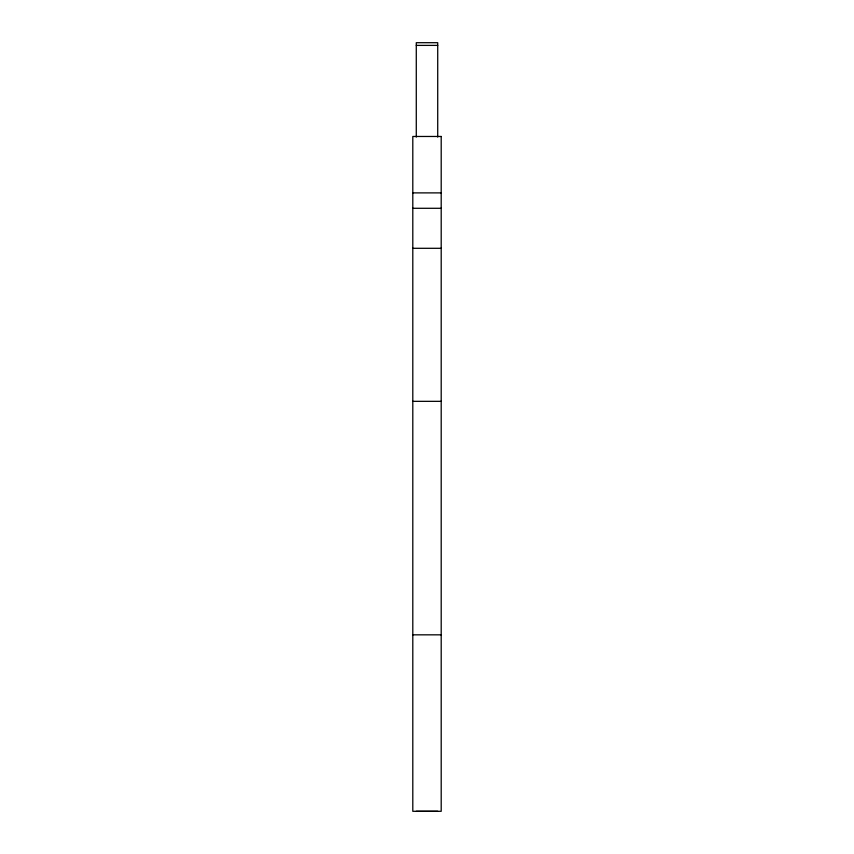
<?xml version="1.0" encoding="UTF-8"?>
<svg xmlns="http://www.w3.org/2000/svg" width="854" height="854" viewBox="0 0 854 854"><rect width="100%" height="100%" fill="white"/><g stroke="black" fill="none" stroke-linecap="round" stroke-linejoin="round"><path stroke-width="1.28" d="M416.282 45.39L437.718 45.39M412.802 192.887L441.198 192.887M412.802 208.291L441.198 208.291M412.802 248.3L441.198 248.3M412.802 401.337L441.198 401.337M412.802 634.832L441.198 634.832M437.718 137.088L437.718 42.7L416.282 42.7L416.282 137.088M437.718 811.3L416.282 811.3M441.198 136.469L412.802 136.469L412.802 811.3L441.198 811.3L441.198 136.469"/></g></svg>
